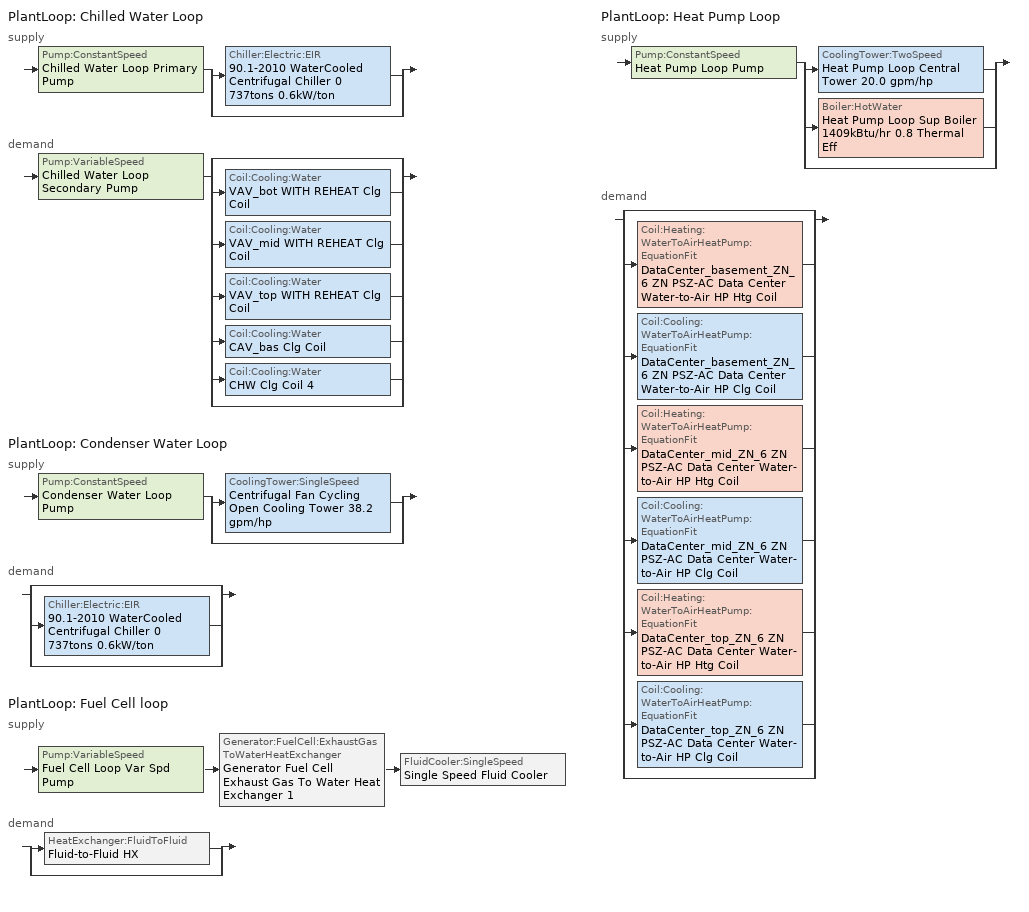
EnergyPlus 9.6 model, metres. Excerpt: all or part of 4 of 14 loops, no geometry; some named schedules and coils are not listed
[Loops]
PlantLoop 'Chilled Water Loop'
 supply: Pump:ConstantSpeed 'Chilled Water Loop Primary Pump' > split
  | Chiller:Electric:EIR '90.1-2010 WaterCooled  Centrifugal Chiller 0 737tons 0.6kW/ton'
  | bypass
 demand: Pump:VariableSpeed 'Chilled Water Loop Secondary Pump' > split
  | bypass
  | Coil:Cooling:Water 'VAV_bot WITH REHEAT Clg Coil'
  | Coil:Cooling:Water 'VAV_mid WITH REHEAT Clg Coil'
  | Coil:Cooling:Water 'VAV_top WITH REHEAT Clg Coil'
  | Coil:Cooling:Water 'CAV_bas Clg Coil'
  | Coil:Cooling:Water 'CHW Clg Coil 4'
  | bypass
PlantLoop 'Condenser Water Loop'
 supply: Pump:ConstantSpeed 'Condenser Water Loop Pump' > split
  | CoolingTower:SingleSpeed 'Centrifugal Fan Cycling Open Cooling Tower 38.2 gpm/hp'
  | bypass
 demand: split
  | bypass
  | Chiller:Electric:EIR '90.1-2010 WaterCooled  Centrifugal Chiller 0 737tons 0.6kW/ton'
  | bypass
PlantLoop 'Fuel Cell loop'
 supply: Pump:VariableSpeed 'Fuel Cell Loop Var Spd Pump' > Generator:FuelCell:ExhaustGasToWaterHeatExchanger 'Generator Fuel Cell Exhaust Gas To Water Heat Exchanger 1' > FluidCooler:SingleSpeed 'Single Speed Fluid Cooler'
 demand: split
  | HeatExchanger:FluidToFluid 'Fluid-to-Fluid HX'
  | bypass
PlantLoop 'Heat Pump Loop'
 supply: Pump:ConstantSpeed 'Heat Pump Loop Pump' > split
  | CoolingTower:TwoSpeed 'Heat Pump Loop Central Tower 20.0 gpm/hp'
  | Boiler:HotWater 'Heat Pump Loop Sup Boiler 1409kBtu/hr 0.8 Thermal Eff'
  | bypass
 demand: split
  | bypass
  | Coil:Heating:WaterToAirHeatPump:EquationFit 'DataCenter_basement_ZN_6 ZN PSZ-AC Data Center Water-to-Air HP Htg Coil'
  | Coil:Cooling:WaterToAirHeatPump:EquationFit 'DataCenter_basement_ZN_6 ZN PSZ-AC Data Center Water-to-Air HP Clg Coil'
  | Coil:Heating:WaterToAirHeatPump:EquationFit 'DataCenter_mid_ZN_6 ZN PSZ-AC Data Center Water-to-Air HP Htg Coil'
  | Coil:Cooling:WaterToAirHeatPump:EquationFit 'DataCenter_mid_ZN_6 ZN PSZ-AC Data Center Water-to-Air HP Clg Coil'
  | Coil:Heating:WaterToAirHeatPump:EquationFit 'DataCenter_top_ZN_6 ZN PSZ-AC Data Center Water-to-Air HP Htg Coil'
  | Coil:Cooling:WaterToAirHeatPump:EquationFit 'DataCenter_top_ZN_6 ZN PSZ-AC Data Center Water-to-Air HP Clg Coil'
  | bypass
[Coil:Cooling:Water]
CHW Clg Coil 4: Availability Schedule=Always On Discrete; Design Water Flow Rate {m3/s}=Autosize; Design Air Flow Rate {m3/s}=Autosize; Design Inlet Water Temperature {C}=Autosize; Design Inlet Air Temperature {C}=Autosize; Design Outlet Air Temperature {C}=Autosize; Design Inlet Air Humidity Ratio {kgWater/kgDryAir}=Autosize; Design Outlet Air Humidity Ratio {kgWater/kgDryAir}=Autosize; Type of Analysis=SimpleAnalysis; Heat Exchanger Configuration=CrossFlow
[SetpointManager:Scheduled] Control Variable=Temperature
Name | Schedule
Chilled water loop setpoint manager | Chilled Water Loop Temp - 44F
Setpoint Manager Scheduled 1 | Condenser Water Loop Temp - 70F
Hot water loop setpoint manager | Hot Water Loop Temp - 180F
[Coil:Heating:WaterToAirHeatPump:EquationFit] Rated Air Flow Rate {m3/s}=Autosize; Rated Water Flow Rate {m3/s}=Autosize; Gross Rated Heating Capacity {W}=Autosize; Gross Rated Heating COP {W/W}=4.2
Name | Heating Capacity Curve | Heating Power Consumption Curve
DataCenter_basement_ZN_6 ZN PSZ-AC Data Center Water-to-Air HP Htg Coil | WAHPHeatCapCurve 1 | WAHPHeatPowCurve 1
DataCenter_mid_ZN_6 ZN PSZ-AC Data Center Water-to-Air HP Htg Coil | WAHPHeatCapCurve 2 | WAHPHeatPowCurve 2
DataCenter_top_ZN_6 ZN PSZ-AC Data Center Water-to-Air HP Htg Coil | WAHPHeatCapCurve 3 | WAHPHeatPowCurve 3
[Coil:Cooling:WaterToAirHeatPump:EquationFit] Rated Air Flow Rate {m3/s}=Autosize; Rated Water Flow Rate {m3/s}=Autosize; Gross Rated Total Cooling Capacity {W}=Autosize; Gross Rated Sensible Cooling Capacity {W}=Autosize; Gross Rated Cooling COP {W/W}=3.4; Nominal Time for Condensate Removal to Begin {s}=0; Ratio of Initial Moisture Evaporation Rate and Steady State Latent Capacity=0
Name | Total Cooling Capacity Curve | Sensible Cooling Capacity Curve | Cooling Power Consumption Curve
DataCenter_basement_ZN_6 ZN PSZ-AC Data Center Water-to-Air HP Clg Coil | WAHPCoolCapCurveTot 1 | WAHPCoolCapCurveSens 1 | WAHPCoolPowCurve 1
DataCenter_mid_ZN_6 ZN PSZ-AC Data Center Water-to-Air HP Clg Coil | WAHPCoolCapCurveTot 2 | WAHPCoolCapCurveSens 2 | WAHPCoolPowCurve 2
DataCenter_top_ZN_6 ZN PSZ-AC Data Center Water-to-Air HP Clg Coil | WAHPCoolCapCurveTot 3 | WAHPCoolCapCurveSens 3 | WAHPCoolPowCurve 3
[PlantLoop] Fluid Type=Water; Minimum Loop Flow Rate {m3/s}=0; Load Distribution Scheme=Optimal
Name | Plant Equipment Operation Scheme | Maximum Loop Temperature {C} | Minimum Loop Temperature {C} | Maximum Loop Flow Rate {m3/s} | Plant Loop Volume {m3} | Plant Loop Demand Calculation Scheme | Common Pipe Simulation
Chilled Water Loop | Chilled Water Loop Operation Schemes | 98 | 1 | Autosize | Autocalculate | SingleSetpoint | CommonPipe
Condenser Water Loop | Condenser Water Loop Operation Schemes | 80 | 5 | Autosize | Autocalculate | SingleSetpoint
Fuel Cell loop | Fuel Cell loop Operation Schemes | 400 | 0 | 0.057413 | 43 | DualSetpointDeadband
Heat Pump Loop | Heat Pump Loop Operation Schemes | 80 | 5 | Autosize | Autocalculate | DualSetpointDeadband
[Sizing:Plant] Sizing Option=NonCoincident; Zone Timesteps in Averaging Window=1; Coincident Sizing Factor Mode=None
Name | Loop Type | Design Loop Exit Temperature {C} | Loop Design Temperature Difference {deltaC}
Chilled Water Loop | Cooling | 6.66667 | 5.61111
Condenser Water Loop | Condenser | 29.4444 | 5.55556
Fuel Cell loop | Cooling | 104.444 | 55.5556
Heat Pump Loop | Heating | 39 | 11
[Pump:ConstantSpeed] Design Flow Rate {m3/s}=Autosize; Design Power Consumption {W}=Autosize; Fraction of Motor Inefficiencies to Fluid Stream=0; Pump Control Type=Intermittent
Name | Design Pump Head {Pa} | Motor Efficiency
Chilled Water Loop Primary Pump | 44836 | 0.917
Condenser Water Loop Pump | 148557 | 0.941
Heat Pump Loop Pump | 179344 | 0.895
[Chiller:Electric:EIR]
90.1-2010 WaterCooled  Centrifugal Chiller 0 737tons 0.6kW/ton: Reference Capacity {W}=Autosize; Reference COP {W/W}=6.17018; Reference Leaving Chilled Water Temperature {C}=6.66667; Reference Entering Condenser Fluid Temperature {C}=35; Reference Chilled Water Flow Rate {m3/s}=Autosize; Reference Condenser Fluid Flow Rate {m3/s}=Autosize; Cooling Capacity Function of Temperature Curve=WaterCooled_PositiveDisplacement_Chiller_GT150_2010_PathA_CAPFT; Electric Input to Cooling Output Ratio Function of Temperature Curve=WaterCooled_PositiveDisplacement_Chiller_GT150_2010_PathA_EIRFT; Electric Input to Cooling Output Ratio Function of Part Load Ratio Curve=ChlrWtrCentPathAAllEIRRatio_fQRatio; Minimum Part Load Ratio=0.15; Maximum Part Load Ratio=1; Optimum Part Load Ratio=1; Minimum Unloading Ratio=0.25; Condenser Type=WaterCooled; Condenser Fan Power Ratio {W/W}=0; Fraction of Compressor Electric Consumption Rejected by Condenser=1; Leaving Chilled Water Lower Temperature Limit {C}=2.22222; Chiller Flow Mode=ConstantFlow; Sizing Factor=1
[Pump:VariableSpeed] Design Power Consumption {W}=Autosize; Fraction of Motor Inefficiencies to Fluid Stream=0; Coefficient 1 of the Part Load Performance Curve=0; Design Minimum Flow Rate {m3/s}=0
Name | Design Maximum Flow Rate {m3/s} | Design Pump Head {Pa} | Motor Efficiency | Coefficient 2 of the Part Load Performance Curve | Coefficient 3 of the Part Load Performance Curve | Coefficient 4 of the Part Load Performance Curve | Pump Control Type
Chilled Water Loop Secondary Pump | Autosize | 134508 | 0.936 | 0.0205 | 0.4101 | 0.5753 | Intermittent
Fuel Cell Loop Var Spd Pump | 0.057413 | 179352 | 0.9 | 1 | 0 | 0 | Continuous
[PlantEquipmentOperationSchemes] Control Scheme 1 Schedule=Always On Discrete
Name | Control Scheme 1 | Control Scheme 2 | Control Scheme 2 Schedule | Control Scheme 3 | Control Scheme 3 Schedule
Chilled Water Loop Operation Schemes | Chilled Water Loop Cooling Operation Scheme
Condenser Water Loop Operation Schemes | Condenser Water Loop Cooling Operation Scheme
Fuel Cell loop Operation Schemes | Fuel Cell loop Heating Operation Scheme | Fuel Cell loop Cooling Operation Scheme | Always On Discrete
Heat Pump Loop Operation Schemes | Heat Pump Loop Heating Operation Scheme | Heat Pump Loop Cooling Operation Scheme | Always On Discrete | Heat Pump Loop Setpoint Operation Scheme | Always On Discrete
[PlantEquipmentOperation:CoolingLoad] Load Range 1 Lower Limit {W}=0; Load Range 1 Upper Limit {W}=1000000000
Name | Range 1 Equipment List
Chilled Water Loop Cooling Operation Scheme | Chilled Water Loop Cooling Equipment List
Condenser Water Loop Cooling Operation Scheme | Condenser Water Loop Cooling Equipment List
Fuel Cell loop Cooling Operation Scheme | Fuel Cell loop Cooling Equipment List
Heat Pump Loop Cooling Operation Scheme | Heat Pump Loop Cooling Equipment List
[PlantEquipmentList]
Chilled Water Loop Cooling Equipment List: 90.1-2010 WaterCooled  Centrifugal Chiller 0 737tons 0.6kW/ton
Condenser Water Loop Cooling Equipment List: Centrifugal Fan Cycling Open Cooling Tower 38.2 gpm/hp
Fuel Cell loop Heating Equipment List: Generator Fuel Cell Exhaust Gas To Water Heat Exchanger 1
Fuel Cell loop Cooling Equipment List: Single Speed Fluid Cooler
Heat Pump Loop Heating Equipment List: Heat Pump Loop Sup Boiler 1409kBtu/hr 0.8 Thermal Eff
Heat Pump Loop Cooling Equipment List: Heat Pump Loop Central Tower 20.0 gpm/hp
Plant Equipment Operation Heating Load 1 equipment list 1; Plant Equipment Operation Heating Load 1 equipment list 2: Fluid-to-Fluid HX, Hot Water Loop Boiler 8737kBtu/hr 0.8 Thermal Eff
[CoolingTower:SingleSpeed]
Centrifugal Fan Cycling Open Cooling Tower 38.2 gpm/hp: Design Water Flow Rate {m3/s}=Autosize; Design Air Flow Rate {m3/s}=Autosize; Design Fan Power {W}=38884.1; Design U-Factor Times Area Value {W/K}=Autosize; Free Convection Regime Air Flow Rate {m3/s}=Autosize; Free Convection Regime U-Factor Times Area Value {W/K}=Autosize; Performance Input Method=UFactorTimesAreaAndDesignWaterFlowRate; Free Convection Capacity {W}=0; Basin Heater Capacity {W/K}=0; Basin Heater Setpoint Temperature {C}=2; Evaporation Loss Mode=LossFactor; Evaporation Loss Factor {percent/K}=0.2; Drift Loss Percent {percent}=0.008; Blowdown Calculation Mode=ConcentrationRatio; Blowdown Concentration Ratio=3; Capacity Control=FanCycling; Number of Cells=2; Cell Control=MinimalCell; Cell Minimum  Water Flow Rate Fraction=0.33; Cell Maximum Water Flow Rate Fraction=2.5; Sizing Factor=1
[Generator:FuelCell:ExhaustGasToWaterHeatExchanger]
Generator Fuel Cell Exhaust Gas To Water Heat Exchanger 1: Heat Recovery Water Maximum Flow Rate {m3/s}=0.057413; Heat Exchanger Calculation Method=FixedEffectiveness; Method 1 Heat Exchanger Effectiveness=1; Method 2 Parameter hxs0=1; Method 2 Parameter hxs1=0; Method 2 Parameter hxs2=0; Method 2 Parameter hxs3=0; Method 2 Parameter hxs4=0; Method 3 h0Gas Coefficient=1; Method 3 NdotGasRef Coefficient=1; Method 3 n Coefficient=1; Method 3 Gas Area {m2}=1; Method 3 h0 Water Coefficient=1; Method 3 N dot Water ref Coefficient=1; Method 3 m Coefficient=1; Method 3 Water Area {m2}=1; Method 3 F Adjustment Factor=0; Method 4 hxl1 Coefficient=1; Method 4 hxl2 Coefficient=1; Method 4 Condensation Threshold {C}=35
[Generator:FuelCell]
Generator Fuel Cell 1: Power Module=Generator Fuel Cell Power Module 1; Air Supply=Generator Fuel Cell Air Supply 1; Fuel Supply=NATURALGAS; Water Supply=Generator Fuel Cell Water Supply 1; Auxiliary Heater=Generator Fuel Cell Auxiliary Heater 1; Heat Exchanger=Generator Fuel Cell Exhaust Gas To Water Heat Exchanger 1; Electrical Storage=Generator Fuel Cell Electrical Storage 1; Inverter=Generator Fuel Cell Inverter 1
[Generator:FuelCell:AirSupply]
Generator Fuel Cell Air Supply 1: Blower Power Curve=Air Rate Function of Electric Power Curve; Blower Heat Loss Factor=1; Air Supply Rate Calculation Mode=QuadraticFunctionofElectricPower; Stoichiometric Ratio=0; Air Rate Function of Electric Power Curve=FCT Excess Air Ratio Curve; Air Rate Air Temperature Coefficient=0.00283507; Air Intake Heat Recovery Mode=NoRecovery; Air Supply Constituent Mode=UserDefinedConstituents; Number of UserDefined Constituents=5; Constituent 1=Nitrogen; Molar Fraction 1=0.7728; Constituent 2=Oxygen; Molar Fraction 2=0.2073; Constituent 3=Water; Molar Fraction 3=0.0104; Constituent 4=Argon; Molar Fraction 4=0.0092; Constituent 5=CarbonDioxide; Molar Fraction 5=0.0003
[Generator:FuelCell:ElectricalStorage]
Generator Fuel Cell Electrical Storage 1: Choice of Model=SimpleEfficiencyWithConstraints; Nominal Charging Energetic Efficiency=1; Nominal Discharging Energetic Efficiency=1; Simple Maximum Capacity {J}=0; Simple Maximum Power Draw {W}=0; Simple Maximum Power Store {W}=0; Initial Charge State {J}=0
[Generator:FuelCell:Inverter]
Generator Fuel Cell Inverter 1: Inverter Efficiency Calculation Mode=Quadratic; Inverter Efficiency=1; Efficiency Function of DC Power Curve=FCT Inverter Quadratic
[Generator:FuelSupply]
NATURALGAS: Fuel Temperature Modeling Mode=TemperatureFromAirNode; Compressor Power Multiplier Function of Fuel Rate Curve=Compressor Power Multiplier Function of Fuel Rate Curve; Compressor Heat Loss Factor=1; Fuel Type=GaseousConstituents; Liquid Generic Fuel Lower Heating Value {kJ/kg}=0; Liquid Generic Fuel Higher Heating Value {kJ/kg}=0; Liquid Generic Fuel Molecular Weight {g/mol}=0; Liquid Generic Fuel CO2 Emission Factor=0; Number of Constituents in Gaseous Constituent Fuel Supply=8; Constituent 1=METHANE; Constituent 1 Molar Fraction=0.949; Constituent 2=CarbonDioxide; Constituent 2 Molar Fraction=0.007; Constituent 3=NITROGEN; Constituent 3 Molar Fraction=0.016; Constituent 4=ETHANE; Constituent 4 Molar Fraction=0.025; Constituent 5=PROPANE; Constituent 5 Molar Fraction=0.002; Constituent 6=BUTANE; Constituent 6 Molar Fraction=0.0006; Constituent 7=PENTANE; Constituent 7 Molar Fraction=0.0002; Constituent 8=OXYGEN; Constituent 8 Molar Fraction=0.0002
[FluidCooler:SingleSpeed]
Single Speed Fluid Cooler: Performance Input Method=UFactorTimesAreaAndDesignWaterFlowRate; Design Air Flow Rate U-factor Times Area Value {W/K}=Autosize; Design Entering Water Temperature {C}=148.892; Design Entering Air Temperature {C}=35; Design Entering Air Wetbulb Temperature {C}=25.6; Design Water Flow Rate {m3/s}=0.057413; Design Air Flow Rate {m3/s}=472959; Design Air Flow Rate Fan Power {W}=141399
[HeatExchanger:FluidToFluid]
Fluid-to-Fluid HX: Loop Demand Side Design Flow Rate {m3/s}=0.057413; Loop Supply Side Design Flow Rate {m3/s}=0.057413; Heat Exchange Model Type=Ideal; Heat Exchanger U-Factor Times Area Value {W/K}=Autosize; Control Type=HeatingSetpointModulated; Minimum Temperature Difference to Activate Heat Exchanger {deltaC}=0.01; Heat Transfer Metering End Use Type=HeatRecoveryForHeating; Component Override Cooling Control Temperature Mode=Loop; Sizing Factor=1; Operation Minimum Temperature Limit {C}=5.68434e-14; Operation Maximum Temperature Limit {C}=400
[PlantEquipmentOperation:HeatingLoad] Load Range 1 Lower Limit {W}=0
Name | Load Range 1 Upper Limit {W} | Range 1 Equipment List | Load Range 2 Lower Limit {W} | Load Range 2 Upper Limit {W} | Range 2 Equipment List
Fuel Cell loop Heating Operation Scheme | 1000000000 | Fuel Cell loop Heating Equipment List
Heat Pump Loop Heating Operation Scheme | 1000000000 | Heat Pump Loop Heating Equipment List
Plant Equipment Operation Heating Load 1 | 1000000 | Plant Equipment Operation Heating Load 1 equipment list 1 | 1000000 | 1000000000 | Plant Equipment Operation Heating Load 1 equipment list 2
[CoolingTower:TwoSpeed]
Heat Pump Loop Central Tower 20.0 gpm/hp: Design Water Flow Rate {m3/s}=Autosize; High Fan Speed Air Flow Rate {m3/s}=Autosize; High Fan Speed Fan Power {W}=5336.53; High Fan Speed U-Factor Times Area Value {W/K}=Autosize; Low Fan Speed Air Flow Rate {m3/s}=Autocalculate; Low Fan Speed Air Flow Rate Sizing Factor=0.5; Low Fan Speed Fan Power {W}=1600.96; Low Fan Speed Fan Power Sizing Factor=0.16; Low Fan Speed U-Factor Times Area Value {W/K}=Autocalculate; Low Fan Speed U-Factor Times Area Sizing Factor=0.6; Free Convection Regime Air Flow Rate {m3/s}=0; Free Convection Regime Air Flow Rate Sizing Factor=0.1; Free Convection Regime U-Factor Times Area Value {W/K}=0; Free Convection U-Factor Times Area Value Sizing Factor=0.1; Performance Input Method=UFactorTimesAreaAndDesignWaterFlowRate; Heat Rejection Capacity and Nominal Capacity Sizing Ratio=1.25; Low Speed Nominal Capacity Sizing Factor=0.5; Free Convection Nominal Capacity Sizing Factor=0.1; Basin Heater Capacity {W/K}=0; Basin Heater Setpoint Temperature {C}=2; Evaporation Loss Factor {percent/K}=0.2; Drift Loss Percent {percent}=0.008; Blowdown Concentration Ratio=3; Number of Cells=1; Cell Control=MinimalCell; Cell Minimum  Water Flow Rate Fraction=0.33; Cell Maximum Water Flow Rate Fraction=2.5; Sizing Factor=1
[SetpointManager:Scheduled:DualSetpoint] Control Variable=Temperature
Name | High Setpoint Schedule | Low Setpoint Schedule
Setpoint Manager Scheduled Dual Setpoint 2; Setpoint Manager Scheduled Dual Setpoint 3; Setpoint Manager Scheduled Dual Setpoint 1 | Heat Pump Loop High Temp - 65F | Heat Pump Loop Low Temp - 41F
Fuel Cell HX controller | Hot Water Loop Temp - 180F | Hot Water Loop Temp - 180F
[Boiler:HotWater]
Heat Pump Loop Sup Boiler 1409kBtu/hr 0.8 Thermal Eff: Fuel Type=NaturalGas; Nominal Capacity {W}=Autosize; Nominal Thermal Efficiency=0.8; Design Water Flow Rate {m3/s}=Autosize; Minimum Part Load Ratio=0; Maximum Part Load Ratio=1.2; Optimum Part Load Ratio=1; Water Outlet Upper Temperature Limit {C}=99; Boiler Flow Mode=ConstantFlow; Parasitic Electric Load {W}=0; Sizing Factor=1
[PlantEquipmentOperation:ComponentSetpoint]
Heat Pump Loop Setpoint Operation Scheme: Equipment 1=Heat Pump Loop Central Tower 20.0 gpm/hp; Component 1 Flow Rate {m3/s}=Autosize; Operation 1 Type=Cooling; Equipment 2=Heat Pump Loop Sup Boiler 1409kBtu/hr 0.8 Thermal Eff; Component 2 Flow Rate {m3/s}=Autosize; Operation 2 Type=Heating
[ElectricLoadCenter:Distribution]
Electric Load Center Distribution 1: Generator List=Electric Load Center Distribution 1 Generators; Generator Operation Scheme Type=TrackSchedule; Generator Demand Limit Scheme Purchased Electric Demand Limit {W}=0; Generator Track Schedule Name Scheme Schedule=Generator Demand; Electrical Buss Type=AlternatingCurrent
[ElectricLoadCenter:Generators]
Electric Load Center Distribution 1 Generators: Generator 1=Generator Fuel Cell 1; Generator 1 Rated Electric Power Output {W}=3400
[EnergyManagementSystem:Actuator]
FuelCell_Actuator: Actuated Component Unique=Generator Fuel Cell 1; Actuated Component Type=On-Site Generator Control; Actuated Component Control Type=Requested Power
[Schedule:Week:Daily]
Schedule:Week:Daily {b95dcce6-037b-4456-b9ab-d9c407a2a191}: Chilled Water Loop Temp - 44F Default, Chilled Water Loop Temp - 44F Default, Chilled Water Loop Temp - 44F Default, Chilled Water Loop Temp - 44F Default, Chilled Water Loop Temp - 44F Default, Chilled Water Loop Temp - 44F Default, Chilled Water Loop Temp - 44F Default, Chilled Water Loop Temp - 44F Default, Chilled Water Loop Temp - 44F Default, Chilled Water Loop Temp - 44F Default, Chilled Water Loop Temp - 44F Default, Chilled Water Loop Temp - 44F Default
Schedule:Week:Daily {b7b95382-c666-4a70-8c76-0e21a1f02609}: Condenser Water Loop Temp - 70F Default, Condenser Water Loop Temp - 70F Default, Condenser Water Loop Temp - 70F Default, Condenser Water Loop Temp - 70F Default, Condenser Water Loop Temp - 70F Default, Condenser Water Loop Temp - 70F Default, Condenser Water Loop Temp - 70F Default, Condenser Water Loop Temp - 70F Default, Condenser Water Loop Temp - 70F Default, Condenser Water Loop Temp - 70F Default, Condenser Water Loop Temp - 70F Default, Condenser Water Loop Temp - 70F Default
Schedule:Week:Daily {680cb635-da21-4928-a856-4dc7d5dd1d34}: Heat Pump Loop High Temp - 65F Default, Heat Pump Loop High Temp - 65F Default, Heat Pump Loop High Temp - 65F Default, Heat Pump Loop High Temp - 65F Default, Heat Pump Loop High Temp - 65F Default, Heat Pump Loop High Temp - 65F Default, Heat Pump Loop High Temp - 65F Default, Heat Pump Loop High Temp - 65F Default, Heat Pump Loop High Temp - 65F Default, Heat Pump Loop High Temp - 65F Default, Heat Pump Loop High Temp - 65F Default, Heat Pump Loop High Temp - 65F Default
Schedule:Week:Daily {0d038099-2444-4bb8-b4c9-e48a5fd69e33}: Hot Water Loop Temp - 180F Default, Hot Water Loop Temp - 180F Default, Hot Water Loop Temp - 180F Default, Hot Water Loop Temp - 180F Default, Hot Water Loop Temp - 180F Default, Hot Water Loop Temp - 180F Default, Hot Water Loop Temp - 180F Default, Hot Water Loop Temp - 180F Default, Hot Water Loop Temp - 180F Default, Hot Water Loop Temp - 180F Default, Hot Water Loop Temp - 180F Default, Hot Water Loop Temp - 180F Default
[Schedule:Year]
Chilled Water Loop Temp - 44F: Schedule:Week:Daily {b95dcce6-037b-4456-b9ab-d9c407a2a191}, 1, 1, 12, 31
Condenser Water Loop Temp - 70F: Schedule:Week:Daily {b7b95382-c666-4a70-8c76-0e21a1f02609}, 1, 1, 12, 31
Heat Pump Loop High Temp - 65F: Schedule:Week:Daily {680cb635-da21-4928-a856-4dc7d5dd1d34}, 1, 1, 12, 31
Heat Pump Loop Low Temp - 41F: Schedule:Week:Daily {7da45615-bb54-4318-911f-1a6efa45a049}, 1, 1, 12, 31
Hot Water Loop Temp - 180F: Schedule:Week:Daily {0d038099-2444-4bb8-b4c9-e48a5fd69e33}, 1, 1, 12, 31
[Schedule:Constant]
Always On Discrete: OnOff, 1
Generator Demand: 250
[Curve:Cubic] Coefficient1 Constant=0; Coefficient2 x=0; Coefficient3 x**2=0; Coefficient4 x**3=0; Maximum Value of x=10000000000
Name | Minimum Value of x
Air Rate Function of Electric Power Curve | 0
Compressor Power Multiplier Function of Fuel Rate Curve | -10000000000
[Curve:QuadLinear] Minimum Value of w=-100; Maximum Value of w=100; Minimum Value of x=-100; Maximum Value of x=100; Minimum Value of y=-100; Maximum Value of y=100; Minimum Value of z=-100; Maximum Value of z=100
Name | Coefficient1 Constant | Coefficient2 w | Coefficient3 x | Coefficient4 y | Coefficient5 z
WAHPHeatCapCurve 1; WAHPHeatCapCurve 2; WAHPHeatCapCurve 3 | 0.237847 | -3.35824 | 3.8064 | 0.1792 | 0.128607
WAHPHeatPowCurve 1; WAHPHeatPowCurve 2; WAHPHeatPowCurve 3 | -3.79176 | 3.38799 | 1.50226 | -0.177654 | -0.10308
WAHPCoolCapCurveTot 1; WAHPCoolCapCurveTot 2; WAHPCoolCapCurveTot 3 | -4.30267 | 7.18537 | -2.23947 | 0.139996 | 0.10266
WAHPCoolPowCurve 1; WAHPCoolPowCurve 2; WAHPCoolPowCurve 3 | -5.67776 | 0.438988 | 5.84528 | 0.141606 | -0.168728
[Curve:QuintLinear] Coefficient1 Constant=6.00194; Coefficient2 v=22.6301; Coefficient3 w=-26.7961; Coefficient4 x=-1.72375; Coefficient5 y=0.490645; Coefficient6 z=0.0693119; Minimum Value of v=-100; Maximum Value of v=100; Minimum Value of w=-100; Maximum Value of w=100; Minimum Value of x=-100; Maximum Value of x=100; Minimum Value of y=-100; Maximum Value of y=100; Minimum Value of z=-100; Maximum Value of z=100
WAHPCoolCapCurveSens 1; WAHPCoolCapCurveSens 2; WAHPCoolCapCurveSens 3
[Curve:Biquadratic] Minimum Value of x=5; Maximum Value of x=10; Minimum Value of y=17.78; Maximum Value of y=46.11
Name | Coefficient1 Constant | Coefficient2 x | Coefficient3 x**2 | Coefficient4 y | Coefficient5 y**2 | Coefficient6 x*y
WaterCooled_PositiveDisplacement_Chiller_GT150_2010_PathA_CAPFT | 0.906115 | 0.0292277 | -0.0003647 | -0.0009709 | -9.05e-05 | 0.0002527
WaterCooled_PositiveDisplacement_Chiller_GT150_2010_PathA_EIRFT | 0.377312 | -0.0229032 | 0.0016504 | 0.0118156 | 0.0004345 | -0.0010132
[Curve:Quadratic]
Name | Coefficient1 Constant | Coefficient2 x | Coefficient3 x**2 | Minimum Value of x | Maximum Value of x | Minimum Curve Output
ChlrWtrCentPathAAllEIRRatio_fQRatio | 0.222149 | 0.503156 | 0.256905 | 0.1 | 1 | 0.28
FCT Excess Air Ratio Curve | 0.00150976 | -7.76656e-07 | 1.30317e-10 | 0 | 1000000
FCT Inverter Quadratic | 0.560717 | 0.000124019 | -2.01648e-08 | -10000000000 | 10000000000
